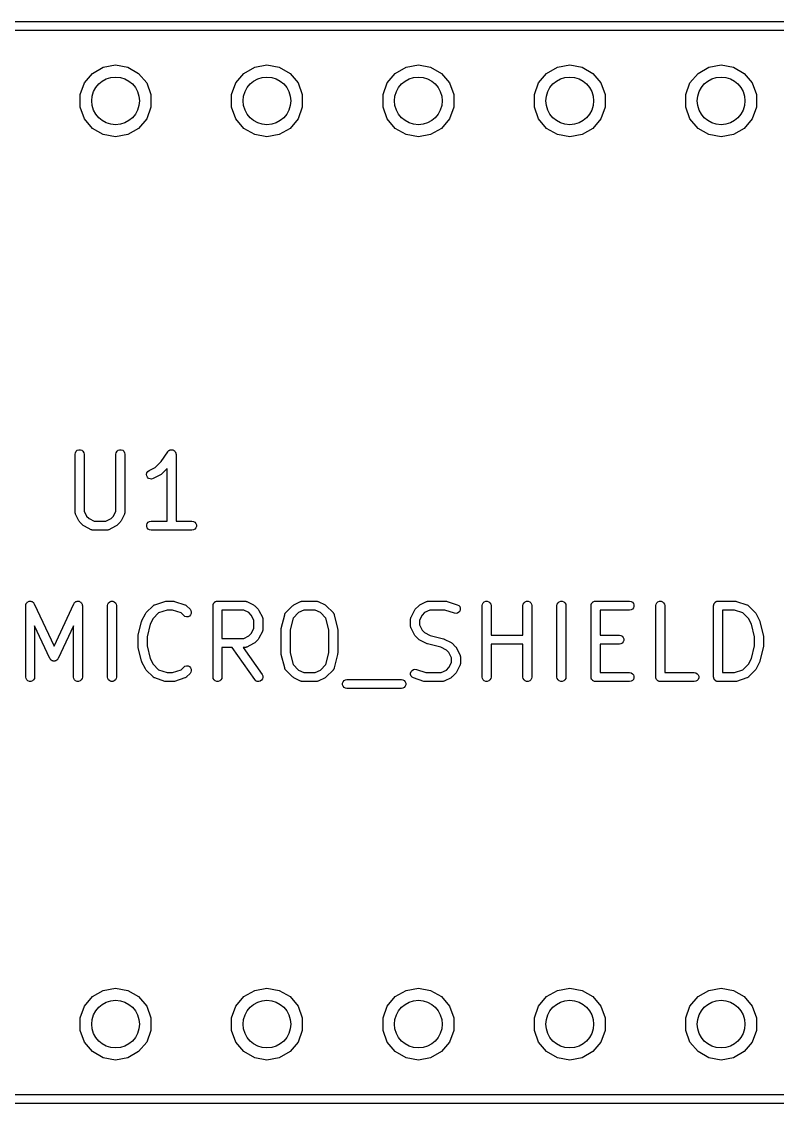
# Model space of a CAD drawing. Extents: x 37 to 203, y -145 to -25.
# Drawn here: x 179.28 to 191.96, y -47.08 to -28.93 of the extents above; entities that cross this region are included whole.
import ezdxf

# ---------------------------------------------------------------- set-up
doc = ezdxf.new("R2010")
doc.units = 0
doc.header["$MEASUREMENT"] = 0
doc.layers.add('BLACK', color=7, linetype='CONTINUOUS')

msp = doc.modelspace()

# ---------------------------------------------------------------- linework, layer by layer
at = {"layer": 'Black'}
for p, q in [((154.5, -28.925), (202.5, -28.925)), ((202.425, -29.075), (154.575, -29.075)), ((180.473, -29.7926), (180.654, -29.688)), ((180.654, -29.688), (180.86, -29.6517)), ((180.86, -29.6517), (181.066, -29.688)), ((181.066, -29.688), (181.247, -29.7926)), ((183.013, -29.7926), (183.194, -29.688)), ((183.194, -29.688), (183.4, -29.6517)), ((183.4, -29.6517), (183.606, -29.688)), ((183.606, -29.688), (183.787, -29.7926)), ((185.553, -29.7926), (185.734, -29.688)), ((185.734, -29.688), (185.94, -29.6517)), ((185.94, -29.6517), (186.146, -29.688)), ((186.146, -29.688), (186.327, -29.7926)), ((188.093, -29.7926), (188.274, -29.688)), ((188.274, -29.688), (188.48, -29.6517)), ((188.48, -29.6517), (188.686, -29.688)), ((188.686, -29.688), (188.867, -29.7926)), ((190.633, -29.7926), (190.814, -29.688)), ((190.814, -29.688), (191.02, -29.6517)), ((191.02, -29.6517), (191.226, -29.688)), ((191.226, -29.688), (191.407, -29.7926)), ((180.338, -29.9529), (180.473, -29.7926)), ((181.247, -29.7926), (181.382, -29.9529)), ((182.878, -29.9529), (183.013, -29.7926)), ((183.787, -29.7926), (183.922, -29.9529)), ((185.418, -29.9529), (185.553, -29.7926)), ((186.327, -29.7926), (186.462, -29.9529)), ((187.958, -29.9529), (188.093, -29.7926)), ((188.867, -29.7926), (189.002, -29.9529)), ((190.498, -29.9529), (190.633, -29.7926)), ((191.407, -29.7926), (191.542, -29.9529)), ((180.267, -30.1494), (180.338, -29.9529)), ((181.382, -29.9529), (181.453, -30.1494)), ((182.807, -30.1494), (182.878, -29.9529)), ((183.922, -29.9529), (183.993, -30.1494)), ((185.347, -30.1494), (185.418, -29.9529)), ((186.462, -29.9529), (186.533, -30.1494)), ((187.887, -30.1494), (187.958, -29.9529)), ((189.002, -29.9529), (189.073, -30.1494)), ((190.427, -30.1494), (190.498, -29.9529)), ((191.542, -29.9529), (191.613, -30.1494)), ((180.267, -30.3586), (180.267, -30.1494)), ((181.453, -30.1494), (181.453, -30.3586)), ((182.807, -30.3586), (182.807, -30.1494)), ((183.993, -30.1494), (183.993, -30.3586)), ((185.347, -30.3586), (185.347, -30.1494)), ((186.533, -30.1494), (186.533, -30.3586)), ((187.887, -30.3586), (187.887, -30.1494)), ((189.073, -30.1494), (189.073, -30.3586)), ((190.427, -30.3586), (190.427, -30.1494)), ((191.613, -30.1494), (191.613, -30.3586)), ((180.338, -30.5551), (180.267, -30.3586)), ((181.453, -30.3586), (181.382, -30.5551)), ((182.878, -30.5551), (182.807, -30.3586)), ((183.993, -30.3586), (183.922, -30.5551)), ((185.418, -30.5551), (185.347, -30.3586)), ((186.533, -30.3586), (186.462, -30.5551)), ((187.958, -30.5551), (187.887, -30.3586)), ((189.073, -30.3586), (189.002, -30.5551)), ((190.498, -30.5551), (190.427, -30.3586)), ((191.613, -30.3586), (191.542, -30.5551)), ((180.473, -30.7154), (180.338, -30.5551)), ((181.382, -30.5551), (181.247, -30.7154)), ((183.013, -30.7154), (182.878, -30.5551)), ((183.922, -30.5551), (183.787, -30.7154)), ((185.553, -30.7154), (185.418, -30.5551)), ((186.462, -30.5551), (186.327, -30.7154)), ((188.093, -30.7154), (187.958, -30.5551)), ((189.002, -30.5551), (188.867, -30.7154)), ((190.633, -30.7154), (190.498, -30.5551)), ((191.542, -30.5551), (191.407, -30.7154)), ((180.654, -30.82), (180.473, -30.7154)), ((180.86, -30.8563), (180.654, -30.82)), ((181.066, -30.82), (180.86, -30.8563)), ((181.247, -30.7154), (181.066, -30.82)), ((183.194, -30.82), (183.013, -30.7154)), ((183.4, -30.8563), (183.194, -30.82)), ((183.606, -30.82), (183.4, -30.8563)), ((183.787, -30.7154), (183.606, -30.82)), ((185.734, -30.82), (185.553, -30.7154)), ((185.94, -30.8563), (185.734, -30.82)), ((186.146, -30.82), (185.94, -30.8563)), ((186.327, -30.7154), (186.146, -30.82)), ((188.274, -30.82), (188.093, -30.7154)), ((188.48, -30.8563), (188.274, -30.82)), ((188.686, -30.82), (188.48, -30.8563)), ((188.867, -30.7154), (188.686, -30.82)), ((190.814, -30.82), (190.633, -30.7154)), ((191.02, -30.8563), (190.814, -30.82)), ((191.226, -30.82), (191.02, -30.8563)), ((191.407, -30.7154), (191.226, -30.82)), ((180.198, -36.1346), (180.218, -36.1179)), ((180.218, -36.1179), (180.243, -36.109)), ((180.243, -36.109), (180.269, -36.109)), ((180.269, -36.109), (180.293, -36.1179)), ((180.293, -36.1179), (180.313, -36.1346)), ((180.884, -36.1346), (180.904, -36.1179)), ((180.904, -36.1179), (180.928, -36.109)), ((180.928, -36.109), (180.954, -36.109)), ((180.954, -36.109), (180.979, -36.1179)), ((180.979, -36.1179), (180.999, -36.1346)), ((181.758, -36.1206), (181.761, -36.1179)), ((181.761, -36.1179), (181.769, -36.1148)), ((181.769, -36.1148), (181.778, -36.1109)), ((181.778, -36.1109), (181.782, -36.1104)), ((181.782, -36.1104), (181.786, -36.109)), ((181.786, -36.109), (181.795, -36.109)), ((181.795, -36.109), (181.803, -36.108)), ((181.803, -36.108), (181.807, -36.109)), ((181.807, -36.109), (181.812, -36.109)), ((181.812, -36.109), (181.82, -36.1121)), ((181.82, -36.1121), (181.829, -36.1142)), ((181.829, -36.1142), (181.832, -36.1165)), ((181.832, -36.1165), (181.836, -36.1179)), ((181.836, -36.1179), (181.843, -36.1237)), ((180.181, -36.1829), (180.185, -36.1572)), ((180.181, -37.1543), (180.181, -36.1829)), ((180.185, -36.1572), (180.198, -36.1346)), ((180.313, -36.1346), (180.326, -36.1572)), ((180.326, -36.1572), (180.331, -36.1829)), ((180.331, -36.1829), (180.331, -37.1366)), ((180.866, -36.1829), (180.871, -36.1572)), ((180.866, -37.1366), (180.866, -36.1829)), ((180.871, -36.1572), (180.884, -36.1346)), ((180.999, -36.1346), (181.012, -36.1572)), ((181.012, -36.1572), (181.016, -36.1829)), ((181.016, -36.1829), (181.016, -37.1543)), ((181.626, -36.3065), (181.736, -36.1413)), ((181.736, -36.1413), (181.739, -36.1382)), ((181.739, -36.1382), (181.741, -36.1346)), ((181.741, -36.1346), (181.748, -36.1289)), ((181.748, -36.1289), (181.754, -36.1224)), ((181.754, -36.1224), (181.758, -36.1206)), ((181.843, -36.1237), (181.85, -36.1286)), ((181.85, -36.1286), (181.853, -36.132)), ((181.853, -36.132), (181.856, -36.1346)), ((181.856, -36.1346), (181.861, -36.1424)), ((181.861, -36.1424), (181.866, -36.1496)), ((181.866, -36.1496), (181.867, -36.1536)), ((181.867, -36.1536), (181.869, -36.1572)), ((181.869, -36.1572), (181.871, -36.166)), ((181.871, -36.166), (181.873, -36.1746)), ((181.873, -36.1746), (181.873, -36.1788)), ((181.873, -36.1788), (181.874, -36.1829)), ((181.874, -36.1829), (181.874, -37.3079)), ((181.387, -36.4959), (181.401, -36.4741)), ((181.401, -36.4741), (181.422, -36.4586)), ((181.422, -36.4586), (181.526, -36.4069)), ((181.526, -36.4069), (181.626, -36.3065)), ((181.724, -36.4211), (181.623, -36.5216)), ((181.724, -37.3079), (181.724, -36.4211)), ((181.381, -36.5212), (181.387, -36.4959)), ((181.384, -36.5471), (181.381, -36.5212)), ((181.395, -36.5704), (181.384, -36.5471)), ((181.414, -36.5883), (181.395, -36.5704)), ((181.438, -36.5987), (181.414, -36.5883)), ((181.464, -36.6002), (181.438, -36.5987)), ((181.489, -36.5928), (181.464, -36.6002)), ((181.604, -36.5357), (181.489, -36.5928)), ((181.613, -36.5285), (181.604, -36.5357)), ((181.623, -36.5216), (181.613, -36.5285)), ((180.181, -37.1585), (180.181, -37.1543)), ((180.181, -37.1629), (180.181, -37.1585)), ((180.184, -37.1713), (180.181, -37.1629)), ((180.185, -37.1799), (180.184, -37.1713)), ((180.187, -37.1837), (180.185, -37.1799)), ((180.189, -37.1878), (180.187, -37.1837)), ((180.246, -37.3021), (180.189, -37.1878)), ((180.331, -37.1366), (180.374, -37.2241)), ((180.823, -37.2241), (180.866, -37.1366)), ((181.009, -37.1878), (180.951, -37.3021)), ((181.01, -37.1837), (181.009, -37.1878)), ((181.012, -37.1799), (181.01, -37.1837)), ((181.013, -37.1713), (181.012, -37.1799)), ((181.016, -37.1629), (181.013, -37.1713)), ((181.016, -37.1543), (181.016, -37.1585)), ((181.016, -37.1585), (181.016, -37.1629)), ((180.253, -37.3118), (180.246, -37.3021)), ((180.26, -37.3216), (180.253, -37.3118)), ((180.317, -37.3787), (180.26, -37.3216)), ((180.327, -37.3856), (180.317, -37.3787)), ((180.336, -37.3928), (180.327, -37.3856)), ((180.374, -37.2241), (180.414, -37.2641)), ((180.414, -37.2641), (180.502, -37.3079)), ((180.502, -37.3079), (180.695, -37.3079)), ((180.695, -37.3079), (180.783, -37.2641)), ((180.783, -37.2641), (180.823, -37.2241)), ((180.87, -37.3856), (180.861, -37.3928)), ((180.88, -37.3787), (180.87, -37.3856)), ((180.937, -37.3216), (180.88, -37.3787)), ((180.944, -37.3118), (180.937, -37.3216)), ((180.951, -37.3021), (180.944, -37.3118)), ((181.382, -37.3698), (181.391, -37.3454)), ((181.382, -37.3959), (181.382, -37.3698)), ((181.391, -37.3454), (181.408, -37.3254)), ((181.408, -37.3254), (181.43, -37.3124)), ((181.43, -37.3124), (181.456, -37.3079)), ((181.456, -37.3079), (181.724, -37.3079)), ((181.874, -37.3079), (182.141, -37.3079)), ((182.141, -37.3079), (182.167, -37.3124)), ((182.167, -37.3124), (182.19, -37.3254)), ((182.19, -37.3254), (182.206, -37.3454)), ((182.206, -37.3454), (182.215, -37.3698)), ((182.215, -37.3698), (182.215, -37.3959)), ((180.451, -37.4499), (180.336, -37.3928)), ((180.455, -37.4512), (180.451, -37.4499)), ((180.459, -37.4533), (180.455, -37.4512)), ((180.467, -37.4549), (180.459, -37.4533)), ((180.476, -37.4574), (180.467, -37.4549)), ((180.48, -37.4571), (180.476, -37.4574)), ((180.484, -37.4579), (180.48, -37.4571)), ((180.713, -37.4579), (180.484, -37.4579)), ((180.717, -37.4571), (180.713, -37.4579)), ((180.721, -37.4574), (180.717, -37.4571)), ((180.73, -37.4549), (180.721, -37.4574)), ((180.739, -37.4533), (180.73, -37.4549)), ((180.742, -37.4512), (180.739, -37.4533)), ((180.746, -37.4499), (180.742, -37.4512)), ((180.861, -37.3928), (180.746, -37.4499)), ((181.391, -37.4204), (181.382, -37.3959)), ((181.408, -37.4403), (181.391, -37.4204)), ((181.43, -37.4533), (181.408, -37.4403)), ((181.456, -37.4579), (181.43, -37.4533)), ((182.141, -37.4579), (181.456, -37.4579)), ((182.167, -37.4533), (182.141, -37.4579)), ((182.19, -37.4403), (182.167, -37.4533)), ((182.206, -37.4204), (182.19, -37.4403)), ((182.215, -37.3959), (182.206, -37.4204)), ((179.387, -38.66), (179.39, -38.6579)), ((179.39, -38.6579), (179.399, -38.6546)), ((179.399, -38.6546), (179.408, -38.6504)), ((179.408, -38.6504), (179.411, -38.6501)), ((179.411, -38.6501), (179.414, -38.649)), ((179.414, -38.649), (179.424, -38.649)), ((179.424, -38.649), (179.434, -38.6481)), ((179.434, -38.6481), (179.437, -38.649)), ((179.437, -38.649), (179.44, -38.649)), ((179.44, -38.649), (179.449, -38.6523)), ((179.449, -38.6523), (179.459, -38.6549)), ((179.459, -38.6549), (179.462, -38.6568)), ((179.462, -38.6568), (179.465, -38.6579)), ((179.465, -38.6579), (179.472, -38.6642)), ((180.182, -38.6642), (180.19, -38.6579)), ((180.19, -38.6579), (180.193, -38.6568)), ((180.193, -38.6568), (180.195, -38.6549)), ((180.195, -38.6549), (180.205, -38.6523)), ((180.205, -38.6523), (180.214, -38.649)), ((180.214, -38.649), (180.217, -38.649)), ((180.217, -38.649), (180.221, -38.6481)), ((180.221, -38.6481), (180.23, -38.649)), ((180.23, -38.649), (180.24, -38.649)), ((180.24, -38.649), (180.243, -38.6501)), ((180.243, -38.6501), (180.247, -38.6504)), ((180.247, -38.6504), (180.255, -38.6546)), ((180.255, -38.6546), (180.265, -38.6579)), ((180.265, -38.6579), (180.267, -38.66)), ((180.741, -38.6746), (180.761, -38.6579)), ((180.761, -38.6579), (180.786, -38.649)), ((180.786, -38.649), (180.812, -38.649)), ((180.812, -38.649), (180.836, -38.6579)), ((180.836, -38.6579), (180.856, -38.6746)), ((181.518, -38.7088), (181.689, -38.6517)), ((181.689, -38.6517), (181.701, -38.6499)), ((181.701, -38.6499), (181.713, -38.6479)), ((181.713, -38.6479), (181.827, -38.6479)), ((181.827, -38.6479), (181.839, -38.6499)), ((181.839, -38.6499), (181.851, -38.6517)), ((181.851, -38.6517), (182.022, -38.7088)), ((182.527, -38.6621), (182.532, -38.6579)), ((182.532, -38.6579), (182.539, -38.6557)), ((182.539, -38.6557), (182.544, -38.6524)), ((182.544, -38.6524), (182.551, -38.6512)), ((182.551, -38.6512), (182.557, -38.649)), ((182.557, -38.649), (182.564, -38.649)), ((182.564, -38.649), (182.57, -38.6479)), ((182.57, -38.6479), (183.027, -38.6479)), ((183.027, -38.6479), (183.031, -38.6486)), ((183.031, -38.6486), (183.036, -38.6483)), ((183.036, -38.6483), (183.044, -38.6509)), ((183.044, -38.6509), (183.053, -38.6524)), ((183.053, -38.6524), (183.057, -38.6545)), ((183.057, -38.6545), (183.061, -38.6558)), ((183.061, -38.6558), (183.175, -38.7129)), ((183.851, -38.7129), (183.965, -38.6558)), ((183.965, -38.6558), (183.969, -38.6545)), ((183.969, -38.6545), (183.973, -38.6524)), ((183.973, -38.6524), (183.982, -38.6509)), ((183.982, -38.6509), (183.99, -38.6483)), ((183.99, -38.6483), (183.994, -38.6486)), ((183.994, -38.6486), (183.999, -38.6479)), ((183.999, -38.6479), (184.227, -38.6479)), ((184.227, -38.6479), (184.231, -38.6486)), ((184.231, -38.6486), (184.236, -38.6483)), ((184.236, -38.6483), (184.244, -38.6509)), ((184.244, -38.6509), (184.253, -38.6524)), ((184.253, -38.6524), (184.257, -38.6545)), ((184.257, -38.6545), (184.261, -38.6558)), ((184.261, -38.6558), (184.375, -38.7129)), ((185.965, -38.7129), (186.079, -38.6558)), ((186.079, -38.6558), (186.083, -38.6545)), ((186.083, -38.6545), (186.087, -38.6524)), ((186.087, -38.6524), (186.096, -38.6509)), ((186.096, -38.6509), (186.104, -38.6483)), ((186.104, -38.6483), (186.109, -38.6486)), ((186.109, -38.6486), (186.113, -38.6479)), ((186.113, -38.6479), (186.399, -38.6479)), ((186.399, -38.6479), (186.41, -38.6499)), ((186.41, -38.6499), (186.422, -38.6517)), ((186.422, -38.6517), (186.594, -38.7088)), ((187.027, -38.6746), (187.047, -38.6579)), ((187.047, -38.6579), (187.071, -38.649)), ((187.071, -38.649), (187.097, -38.649)), ((187.097, -38.649), (187.122, -38.6579)), ((187.122, -38.6579), (187.142, -38.6746)), ((187.713, -38.6746), (187.733, -38.6579)), ((187.733, -38.6579), (187.757, -38.649)), ((187.757, -38.649), (187.783, -38.649)), ((187.783, -38.649), (187.808, -38.6579)), ((187.808, -38.6579), (187.827, -38.6746)), ((188.284, -38.6746), (188.304, -38.6579)), ((188.304, -38.6579), (188.328, -38.649)), ((188.328, -38.649), (188.354, -38.649)), ((188.354, -38.649), (188.379, -38.6579)), ((188.379, -38.6579), (188.399, -38.6746)), ((188.87, -38.6621), (188.875, -38.6579)), ((188.875, -38.6579), (188.882, -38.6557)), ((188.882, -38.6557), (188.887, -38.6524)), ((188.887, -38.6524), (188.894, -38.6512)), ((188.894, -38.6512), (188.9, -38.649)), ((188.9, -38.649), (188.906, -38.649)), ((188.906, -38.649), (188.913, -38.6479)), ((188.913, -38.6479), (189.484, -38.6479)), ((189.484, -38.6479), (189.51, -38.6524)), ((189.51, -38.6524), (189.532, -38.6654)), ((189.941, -38.6746), (189.961, -38.6579)), ((189.961, -38.6579), (189.986, -38.649)), ((189.986, -38.649), (190.012, -38.649)), ((190.012, -38.649), (190.036, -38.6579)), ((190.036, -38.6579), (190.056, -38.6746)), ((190.927, -38.6621), (190.933, -38.6579)), ((190.933, -38.6579), (190.939, -38.6557)), ((190.939, -38.6557), (190.944, -38.6524)), ((190.944, -38.6524), (190.951, -38.6512)), ((190.951, -38.6512), (190.957, -38.649)), ((190.957, -38.649), (190.964, -38.649)), ((190.964, -38.649), (190.97, -38.6479)), ((190.97, -38.6479), (191.256, -38.6479)), ((191.256, -38.6479), (191.268, -38.6499)), ((191.268, -38.6499), (191.279, -38.6517)), ((191.279, -38.6517), (191.451, -38.7088)), ((179.352, -38.7229), (179.354, -38.7132)), ((179.352, -39.9229), (179.352, -38.7229)), ((179.354, -38.7132), (179.355, -38.7035)), ((179.355, -38.7035), (179.356, -38.7005)), ((179.356, -38.7005), (179.357, -38.6972)), ((179.357, -38.6972), (179.362, -38.6887)), ((179.362, -38.6887), (179.366, -38.6799)), ((179.366, -38.6799), (179.368, -38.6775)), ((179.368, -38.6775), (179.37, -38.6746)), ((179.37, -38.6746), (179.377, -38.6684)), ((179.377, -38.6684), (179.384, -38.6614)), ((179.384, -38.6614), (179.387, -38.66)), ((179.472, -38.6642), (179.48, -38.6698)), ((179.48, -38.6698), (179.482, -38.6725)), ((179.482, -38.6725), (179.485, -38.6746)), ((179.485, -38.6746), (179.489, -38.6831)), ((179.489, -38.6831), (179.495, -38.6911)), ((179.495, -38.6911), (179.827, -39.4026)), ((179.827, -39.4026), (180.159, -38.6911)), ((180.159, -38.6911), (180.165, -38.6831)), ((180.165, -38.6831), (180.17, -38.6746)), ((180.17, -38.6746), (180.172, -38.6725)), ((180.172, -38.6725), (180.174, -38.6698)), ((180.174, -38.6698), (180.182, -38.6642)), ((180.267, -38.66), (180.27, -38.6614)), ((180.27, -38.6614), (180.277, -38.6684)), ((180.277, -38.6684), (180.285, -38.6746)), ((180.285, -38.6746), (180.286, -38.6775)), ((180.286, -38.6775), (180.289, -38.6799)), ((180.289, -38.6799), (180.293, -38.6887)), ((180.293, -38.6887), (180.298, -38.6972)), ((180.298, -38.6972), (180.298, -38.7005)), ((180.298, -38.7005), (180.3, -38.7035)), ((180.3, -38.7035), (180.3, -38.7132)), ((180.3, -38.7132), (180.302, -38.7229)), ((180.302, -38.7229), (180.302, -39.9229)), ((180.724, -38.7229), (180.728, -38.6972)), ((180.724, -39.9229), (180.724, -38.7229)), ((180.728, -38.6972), (180.741, -38.6746)), ((180.856, -38.6746), (180.869, -38.6972)), ((180.869, -38.6972), (180.874, -38.7229)), ((180.874, -38.7229), (180.874, -39.9229)), ((181.374, -38.8413), (181.488, -38.727)), ((181.488, -38.727), (181.492, -38.7245)), ((181.492, -38.7245), (181.495, -38.7213)), ((181.495, -38.7213), (181.503, -38.7171)), ((181.503, -38.7171), (181.51, -38.712)), ((181.51, -38.712), (181.514, -38.7109)), ((181.514, -38.7109), (181.518, -38.7088)), ((181.725, -38.7979), (181.582, -38.8456)), ((181.815, -38.7979), (181.725, -38.7979)), ((181.958, -38.8456), (181.815, -38.7979)), ((182.022, -38.7088), (182.026, -38.7109)), ((182.026, -38.7109), (182.03, -38.712)), ((182.03, -38.712), (182.037, -38.7171)), ((182.037, -38.7171), (182.045, -38.7213)), ((182.045, -38.7213), (182.048, -38.7245)), ((182.048, -38.7245), (182.052, -38.727)), ((182.052, -38.727), (182.109, -38.7841)), ((182.109, -38.7841), (182.124, -38.8054)), ((182.124, -38.8054), (182.13, -38.8306)), ((182.13, -38.8306), (182.128, -38.8566)), ((182.495, -38.7229), (182.496, -38.7164)), ((182.495, -39.9229), (182.495, -38.7229)), ((182.496, -38.7098), (182.498, -38.7037)), ((182.496, -38.7164), (182.496, -38.7098)), ((182.498, -38.7037), (182.5, -38.6972)), ((182.5, -38.6972), (182.503, -38.6915)), ((182.503, -38.6915), (182.505, -38.6854)), ((182.505, -38.6854), (182.509, -38.6803)), ((182.509, -38.6803), (182.513, -38.6746)), ((182.513, -38.6746), (182.518, -38.6704)), ((182.518, -38.6704), (182.522, -38.6654)), ((182.522, -38.6654), (182.527, -38.6621)), ((182.645, -38.7979), (182.645, -39.2764)), ((183.009, -38.7979), (182.645, -38.7979)), ((183.097, -38.8416), (183.009, -38.7979)), ((183.175, -38.7129), (183.185, -38.7201)), ((183.185, -38.7201), (183.194, -38.727)), ((183.194, -38.727), (183.252, -38.7841)), ((183.252, -38.7841), (183.258, -38.7939)), ((183.258, -38.7939), (183.266, -38.8036)), ((183.266, -38.8036), (183.323, -38.9179)), ((183.717, -38.8413), (183.831, -38.727)), ((183.831, -38.727), (183.841, -38.7201)), ((183.841, -38.7201), (183.851, -38.7129)), ((184.016, -38.7979), (183.929, -38.8416)), ((184.209, -38.7979), (184.016, -38.7979)), ((184.297, -38.8416), (184.209, -38.7979)), ((184.375, -38.7129), (184.385, -38.7201)), ((184.385, -38.7201), (184.394, -38.727)), ((184.394, -38.727), (184.509, -38.8413)), ((185.817, -38.9179), (185.874, -38.8036)), ((185.874, -38.8036), (185.882, -38.794)), ((185.882, -38.794), (185.888, -38.7841)), ((185.888, -38.7841), (185.946, -38.727)), ((185.946, -38.727), (185.955, -38.7201)), ((185.955, -38.7201), (185.965, -38.7129)), ((186.131, -38.7979), (186.043, -38.8416)), ((186.386, -38.7979), (186.131, -38.7979)), ((186.546, -38.8512), (186.386, -38.7979)), ((186.594, -38.7088), (186.617, -38.7213)), ((186.62, -38.8361), (186.598, -38.8498)), ((186.617, -38.7213), (186.634, -38.7407)), ((186.636, -38.8157), (186.62, -38.8361)), ((186.634, -38.7407), (186.643, -38.765)), ((186.644, -38.791), (186.636, -38.8157)), ((186.643, -38.765), (186.644, -38.791)), ((187.009, -38.7229), (187.014, -38.6972)), ((187.009, -39.9229), (187.009, -38.7229)), ((187.014, -38.6972), (187.027, -38.6746)), ((187.142, -38.6746), (187.155, -38.6972)), ((187.155, -38.6972), (187.159, -38.7229)), ((187.159, -38.7229), (187.159, -39.2193)), ((187.695, -38.7229), (187.7, -38.6972)), ((187.695, -39.2193), (187.695, -38.7229)), ((187.7, -38.6972), (187.713, -38.6746)), ((187.827, -38.6746), (187.84, -38.6972)), ((187.84, -38.6972), (187.845, -38.7229)), ((187.845, -38.7229), (187.845, -39.9229)), ((188.266, -38.7229), (188.271, -38.6972)), ((188.266, -39.9229), (188.266, -38.7229)), ((188.271, -38.6972), (188.284, -38.6746)), ((188.399, -38.6746), (188.412, -38.6972)), ((188.412, -38.6972), (188.416, -38.7229)), ((188.416, -38.7229), (188.416, -39.9229)), ((188.838, -38.7229), (188.839, -38.7164)), ((188.838, -39.9229), (188.838, -38.7229)), ((188.839, -38.7098), (188.841, -38.7037)), ((188.839, -38.7164), (188.839, -38.7098)), ((188.841, -38.7037), (188.842, -38.6972)), ((188.842, -38.6972), (188.846, -38.6915)), ((188.846, -38.6915), (188.848, -38.6854)), ((188.848, -38.6854), (188.852, -38.6803)), ((188.852, -38.6803), (188.855, -38.6746)), ((188.855, -38.6746), (188.86, -38.6704)), ((188.86, -38.6704), (188.865, -38.6654)), ((188.865, -38.6654), (188.87, -38.6621)), ((189.484, -38.7979), (188.988, -38.7979)), ((188.988, -38.7979), (188.988, -39.2193)), ((189.51, -38.7933), (189.484, -38.7979)), ((189.532, -38.7803), (189.51, -38.7933)), ((189.532, -38.6654), (189.549, -38.6854)), ((189.549, -38.7604), (189.532, -38.7803)), ((189.549, -38.6854), (189.558, -38.7098)), ((189.558, -38.7359), (189.549, -38.7604)), ((189.558, -38.7098), (189.558, -38.7359)), ((189.924, -38.7229), (189.928, -38.6972)), ((189.924, -39.9229), (189.924, -38.7229)), ((189.928, -38.6972), (189.941, -38.6746)), ((190.056, -38.6746), (190.069, -38.6972)), ((190.069, -38.6972), (190.074, -38.7229)), ((190.074, -38.7229), (190.074, -39.8479)), ((190.895, -38.7229), (190.896, -38.7164)), ((190.895, -39.9229), (190.895, -38.7229)), ((190.896, -38.7098), (190.898, -38.7037)), ((190.896, -38.7164), (190.896, -38.7098)), ((190.898, -38.7037), (190.9, -38.6972)), ((190.9, -38.6972), (190.903, -38.6915)), ((190.903, -38.6915), (190.905, -38.6854)), ((190.905, -38.6854), (190.909, -38.6803)), ((190.909, -38.6803), (190.913, -38.6746)), ((190.913, -38.6746), (190.918, -38.6704)), ((190.918, -38.6704), (190.922, -38.6654)), ((190.922, -38.6654), (190.927, -38.6621)), ((191.045, -38.7979), (191.045, -39.8479)), ((191.244, -38.7979), (191.045, -38.7979)), ((191.387, -38.8456), (191.244, -38.7979)), ((191.451, -38.7088), (191.455, -38.7109)), ((191.455, -38.7109), (191.459, -38.712)), ((191.459, -38.712), (191.466, -38.7171)), ((191.466, -38.7171), (191.474, -38.7213)), ((191.474, -38.7213), (191.477, -38.7245)), ((191.477, -38.7245), (191.48, -38.727)), ((191.48, -38.727), (191.594, -38.8413)), ((181.24, -39.219), (181.297, -38.9904)), ((181.297, -38.9904), (181.301, -38.9829)), ((181.301, -38.9829), (181.303, -38.975)), ((181.303, -38.975), (181.36, -38.8607)), ((181.36, -38.8607), (181.367, -38.8511)), ((181.367, -38.8511), (181.374, -38.8413)), ((181.489, -38.9387), (181.441, -39.0347)), ((181.582, -38.8456), (181.489, -38.9387)), ((182.003, -38.8902), (181.958, -38.8456)), ((182.024, -38.9051), (182.003, -38.8902)), ((182.049, -38.9119), (182.024, -38.9051)), ((182.075, -38.9096), (182.049, -38.9119)), ((182.099, -38.8986), (182.075, -38.9096)), ((182.117, -38.8802), (182.099, -38.8986)), ((182.128, -38.8566), (182.117, -38.8802)), ((183.137, -38.8816), (183.097, -38.8416)), ((183.181, -38.9691), (183.137, -38.8816)), ((183.181, -39.1052), (183.181, -38.9691)), ((183.323, -38.9179), (183.324, -38.922)), ((183.324, -38.922), (183.326, -38.9258)), ((183.326, -38.9258), (183.328, -38.9344)), ((183.328, -38.9344), (183.33, -38.9429)), ((183.33, -38.9429), (183.33, -38.9472)), ((183.33, -38.9472), (183.331, -38.9514)), ((183.331, -38.9514), (183.331, -39.1229)), ((183.64, -39.1047), (183.697, -38.8761)), ((183.697, -38.8761), (183.7, -38.8695)), ((183.7, -38.8695), (183.702, -38.8626)), ((183.702, -38.8626), (183.705, -38.8577)), ((183.705, -38.8577), (183.708, -38.8523)), ((183.708, -38.8523), (183.713, -38.8471)), ((183.713, -38.8471), (183.717, -38.8413)), ((183.838, -38.9326), (183.788, -39.1321)), ((183.929, -38.8416), (183.838, -38.9326)), ((184.388, -38.9326), (184.297, -38.8416)), ((184.438, -39.1321), (184.388, -38.9326)), ((184.509, -38.8413), (184.513, -38.8471)), ((184.513, -38.8471), (184.518, -38.8523)), ((184.518, -38.8523), (184.52, -38.8577)), ((184.52, -38.8577), (184.524, -38.8626)), ((184.524, -38.8626), (184.526, -38.8695)), ((184.526, -38.8695), (184.528, -38.8761)), ((184.528, -38.8761), (184.586, -39.1047)), ((185.809, -38.9514), (185.81, -38.9472)), ((185.809, -39.0657), (185.809, -38.9514)), ((185.81, -38.9429), (185.812, -38.9344)), ((185.81, -38.9472), (185.81, -38.9429)), ((185.812, -38.9344), (185.814, -38.9258)), ((185.814, -38.9258), (185.816, -38.922)), ((185.816, -38.922), (185.817, -38.9179)), ((186.003, -38.8816), (185.959, -38.9691)), ((185.959, -38.9691), (185.959, -39.048)), ((186.043, -38.8416), (186.003, -38.8816)), ((186.572, -38.855), (186.546, -38.8512)), ((186.598, -38.8498), (186.572, -38.855)), ((191.48, -38.9387), (191.387, -38.8456)), ((191.528, -39.0347), (191.48, -38.9387)), ((191.594, -38.8413), (191.601, -38.8511)), ((191.601, -38.8511), (191.609, -38.8607)), ((191.609, -38.8607), (191.666, -38.975)), ((191.666, -38.975), (191.668, -38.9829)), ((191.668, -38.9829), (191.671, -38.9904)), ((191.671, -38.9904), (191.728, -39.219)), ((179.759, -39.6117), (179.502, -39.0609)), ((179.502, -39.0609), (179.502, -39.9229)), ((180.152, -39.0609), (179.895, -39.6117)), ((180.152, -39.9229), (180.152, -39.0609)), ((181.441, -39.0347), (181.388, -39.2464)), ((183.097, -39.2326), (183.137, -39.1927)), ((183.137, -39.1927), (183.181, -39.1052)), ((183.323, -39.1564), (183.266, -39.2707)), ((183.324, -39.1523), (183.323, -39.1564)), ((183.326, -39.1485), (183.324, -39.1523)), ((183.328, -39.1399), (183.326, -39.1485)), ((183.33, -39.1314), (183.328, -39.1399)), ((183.331, -39.1229), (183.33, -39.1271)), ((183.33, -39.1271), (183.33, -39.1314)), ((183.638, -39.1229), (183.639, -39.1138)), ((183.638, -39.5229), (183.638, -39.1229)), ((183.639, -39.1138), (183.64, -39.1047)), ((183.788, -39.1321), (183.788, -39.5136)), ((184.438, -39.5136), (184.438, -39.1321)), ((184.586, -39.1047), (184.586, -39.1138)), ((184.586, -39.1138), (184.588, -39.1229)), ((184.588, -39.1229), (184.588, -39.5229)), ((185.81, -39.07), (185.809, -39.0657)), ((185.81, -39.0743), (185.81, -39.07)), ((185.812, -39.0827), (185.81, -39.0743)), ((185.814, -39.0914), (185.812, -39.0827)), ((185.816, -39.0951), (185.814, -39.0914)), ((185.817, -39.0993), (185.816, -39.0951)), ((185.874, -39.2135), (185.817, -39.0993)), ((185.959, -39.048), (186.003, -39.1356)), ((186.003, -39.1356), (186.043, -39.1755)), ((186.043, -39.1755), (186.139, -39.2235)), ((191.581, -39.2464), (191.528, -39.0347)), ((181.238, -39.2371), (181.239, -39.2281)), ((181.238, -39.4086), (181.238, -39.2371)), ((181.239, -39.2281), (181.24, -39.219)), ((181.388, -39.2464), (181.388, -39.3993)), ((182.645, -39.2764), (183.009, -39.2764)), ((183.009, -39.2764), (183.097, -39.2326)), ((183.175, -39.3614), (183.061, -39.4185)), ((183.185, -39.3542), (183.175, -39.3614)), ((183.194, -39.3473), (183.185, -39.3542)), ((183.252, -39.2902), (183.194, -39.3473)), ((183.258, -39.2803), (183.252, -39.2902)), ((183.266, -39.2707), (183.258, -39.2803)), ((185.882, -39.2232), (185.874, -39.2135)), ((185.888, -39.233), (185.882, -39.2232)), ((185.946, -39.2902), (185.888, -39.233)), ((185.955, -39.2971), (185.946, -39.2902)), ((185.965, -39.3042), (185.955, -39.2971)), ((186.079, -39.3614), (185.965, -39.3042)), ((186.087, -39.3637), (186.079, -39.3614)), ((186.095, -39.367), (186.087, -39.3637)), ((186.315, -39.4222), (186.095, -39.367)), ((186.139, -39.2235), (186.36, -39.2787)), ((186.36, -39.2787), (186.367, -39.282)), ((186.367, -39.282), (186.375, -39.2843)), ((186.375, -39.2843), (186.489, -39.3415)), ((186.489, -39.3415), (186.499, -39.3486)), ((186.499, -39.3486), (186.509, -39.3555)), ((186.509, -39.3555), (186.566, -39.4127)), ((187.159, -39.2193), (187.695, -39.2193)), ((187.695, -39.3693), (187.159, -39.3693)), ((187.159, -39.3693), (187.159, -39.9229)), ((187.695, -39.9229), (187.695, -39.3693)), ((188.988, -39.2193), (189.313, -39.2193)), ((189.313, -39.3693), (188.988, -39.3693)), ((188.988, -39.3693), (188.988, -39.8479)), ((189.313, -39.2193), (189.339, -39.2238)), ((189.339, -39.3648), (189.313, -39.3693)), ((189.339, -39.2238), (189.361, -39.2368)), ((189.361, -39.3517), (189.339, -39.3648)), ((189.361, -39.2368), (189.378, -39.2568)), ((189.378, -39.3318), (189.361, -39.3517)), ((189.378, -39.2568), (189.387, -39.2813)), ((189.387, -39.3073), (189.378, -39.3318)), ((189.387, -39.2813), (189.387, -39.3073)), ((191.581, -39.3993), (191.581, -39.2464)), ((191.728, -39.219), (191.729, -39.2281)), ((191.729, -39.2281), (191.731, -39.2371)), ((191.731, -39.2371), (191.731, -39.4086)), ((181.239, -39.4176), (181.238, -39.4086)), ((181.24, -39.4268), (181.239, -39.4176)), ((181.297, -39.6553), (181.24, -39.4268)), ((181.388, -39.3993), (181.441, -39.611)), ((182.817, -39.4264), (182.645, -39.4264)), ((182.645, -39.4264), (182.645, -39.9229)), ((183.194, -39.9659), (182.817, -39.4264)), ((183.027, -39.4264), (183, -39.4264)), ((183, -39.4264), (183.317, -39.8798)), ((183.031, -39.4257), (183.027, -39.4264)), ((183.036, -39.4259), (183.031, -39.4257)), ((183.044, -39.4234), (183.036, -39.4259)), ((183.053, -39.4219), (183.044, -39.4234)), ((183.057, -39.4197), (183.053, -39.4219)), ((183.061, -39.4185), (183.057, -39.4197)), ((183.639, -39.5319), (183.638, -39.5229)), ((183.64, -39.541), (183.639, -39.5319)), ((183.697, -39.7696), (183.64, -39.541)), ((183.788, -39.5136), (183.838, -39.7131)), ((184.388, -39.7131), (184.438, -39.5136)), ((184.586, -39.541), (184.528, -39.7696)), ((184.588, -39.5229), (184.586, -39.5319)), ((184.586, -39.5319), (184.586, -39.541)), ((186.411, -39.4702), (186.315, -39.4222)), ((186.451, -39.5101), (186.411, -39.4702)), ((186.495, -39.5977), (186.451, -39.5101)), ((186.566, -39.4127), (186.573, -39.4225)), ((186.573, -39.4225), (186.58, -39.4322)), ((186.58, -39.4322), (186.637, -39.5465)), ((186.637, -39.5465), (186.638, -39.5506)), ((186.638, -39.5506), (186.64, -39.5543)), ((186.64, -39.5543), (186.642, -39.563)), ((186.642, -39.563), (186.645, -39.5714)), ((191.528, -39.611), (191.581, -39.3993)), ((191.728, -39.4268), (191.671, -39.6553)), ((191.729, -39.4176), (191.728, -39.4268)), ((191.731, -39.4086), (191.729, -39.4176)), ((179.763, -39.6171), (179.759, -39.6117)), ((179.766, -39.623), (179.763, -39.6171)), ((179.77, -39.6277), (179.766, -39.623)), ((179.774, -39.633), (179.77, -39.6277)), ((179.779, -39.6368), (179.774, -39.633)), ((179.784, -39.6414), (179.779, -39.6368)), ((179.79, -39.6442), (179.784, -39.6414)), ((179.795, -39.648), (179.79, -39.6442)), ((179.802, -39.6497), (179.795, -39.648)), ((179.808, -39.6524), (179.802, -39.6497)), ((179.814, -39.653), (179.808, -39.6524)), ((179.821, -39.6547), (179.814, -39.653)), ((179.827, -39.6541), (179.821, -39.6547)), ((179.834, -39.6547), (179.827, -39.6541)), ((179.84, -39.653), (179.834, -39.6547)), ((179.847, -39.6524), (179.84, -39.653)), ((179.853, -39.6497), (179.847, -39.6524)), ((179.859, -39.648), (179.853, -39.6497)), ((179.864, -39.6442), (179.859, -39.648)), ((179.87, -39.6414), (179.864, -39.6442)), ((179.875, -39.6368), (179.87, -39.6414)), ((179.88, -39.633), (179.875, -39.6368)), ((179.884, -39.6277), (179.88, -39.633)), ((179.889, -39.623), (179.884, -39.6277)), ((179.891, -39.6171), (179.889, -39.623)), ((179.895, -39.6117), (179.891, -39.6171)), ((181.301, -39.6628), (181.297, -39.6553)), ((181.303, -39.6707), (181.301, -39.6628)), ((181.36, -39.785), (181.303, -39.6707)), ((181.441, -39.611), (181.489, -39.707)), ((181.489, -39.707), (181.582, -39.8002)), ((182.003, -39.7555), (182.024, -39.7406)), ((182.024, -39.7406), (182.049, -39.7339)), ((182.049, -39.7339), (182.075, -39.7361)), ((182.075, -39.7361), (182.099, -39.7471)), ((182.099, -39.7471), (182.117, -39.7656)), ((183.838, -39.7131), (183.929, -39.8041)), ((184.297, -39.8041), (184.388, -39.7131)), ((186.451, -39.7641), (186.495, -39.6766)), ((186.495, -39.6766), (186.495, -39.5977)), ((186.637, -39.7278), (186.58, -39.8421)), ((186.638, -39.7237), (186.637, -39.7278)), ((186.64, -39.7199), (186.638, -39.7237)), ((186.642, -39.7113), (186.64, -39.7199)), ((186.645, -39.7029), (186.642, -39.7113)), ((186.645, -39.5714), (186.644, -39.5757)), ((186.644, -39.5757), (186.645, -39.58)), ((186.645, -39.6943), (186.644, -39.6985)), ((186.644, -39.6985), (186.645, -39.7029)), ((186.645, -39.58), (186.645, -39.6943)), ((191.387, -39.8002), (191.48, -39.707)), ((191.48, -39.707), (191.528, -39.611)), ((191.666, -39.6707), (191.609, -39.785)), ((191.668, -39.6628), (191.666, -39.6707)), ((191.671, -39.6553), (191.668, -39.6628)), ((179.357, -39.9485), (179.352, -39.9229)), ((179.502, -39.9229), (179.498, -39.9485)), ((180.157, -39.9485), (180.152, -39.9229)), ((180.302, -39.9229), (180.298, -39.9485)), ((180.728, -39.9485), (180.724, -39.9229)), ((180.874, -39.9229), (180.869, -39.9485)), ((181.367, -39.7946), (181.36, -39.785)), ((181.374, -39.8045), (181.367, -39.7946)), ((181.488, -39.9187), (181.374, -39.8045)), ((181.492, -39.9212), (181.488, -39.9187)), ((181.495, -39.9245), (181.492, -39.9212)), ((181.503, -39.9286), (181.495, -39.9245)), ((181.51, -39.9337), (181.503, -39.9286)), ((181.582, -39.8002), (181.725, -39.8479)), ((181.725, -39.8479), (181.815, -39.8479)), ((181.815, -39.8479), (181.958, -39.8002)), ((181.958, -39.8002), (182.003, -39.7555)), ((182.037, -39.9286), (182.03, -39.9337)), ((182.045, -39.9245), (182.037, -39.9286)), ((182.048, -39.9212), (182.045, -39.9245)), ((182.052, -39.9187), (182.048, -39.9212)), ((182.109, -39.8616), (182.052, -39.9187)), ((182.124, -39.8403), (182.109, -39.8616)), ((182.117, -39.7656), (182.128, -39.7892)), ((182.13, -39.8151), (182.124, -39.8403)), ((182.128, -39.7892), (182.13, -39.8151)), ((182.5, -39.9485), (182.495, -39.9229)), ((182.645, -39.9229), (182.64, -39.9485)), ((183.317, -39.8798), (183.328, -39.9035)), ((183.33, -39.9294), (183.324, -39.9546)), ((183.328, -39.9035), (183.33, -39.9294)), ((183.7, -39.7762), (183.697, -39.7696)), ((183.702, -39.7831), (183.7, -39.7762)), ((183.705, -39.788), (183.702, -39.7831)), ((183.708, -39.7934), (183.705, -39.788)), ((183.713, -39.7986), (183.708, -39.7934)), ((183.717, -39.8045), (183.713, -39.7986)), ((183.831, -39.9187), (183.717, -39.8045)), ((183.841, -39.9256), (183.831, -39.9187)), ((183.851, -39.9328), (183.841, -39.9256)), ((183.929, -39.8041), (184.016, -39.8479)), ((184.016, -39.8479), (184.209, -39.8479)), ((184.209, -39.8479), (184.297, -39.8041)), ((184.385, -39.9256), (184.375, -39.9328)), ((184.394, -39.9187), (184.385, -39.9256)), ((184.509, -39.8045), (184.394, -39.9187)), ((184.513, -39.7986), (184.509, -39.8045)), ((184.518, -39.7934), (184.513, -39.7986)), ((184.52, -39.788), (184.518, -39.7934)), ((184.524, -39.7831), (184.52, -39.788)), ((184.526, -39.7762), (184.524, -39.7831)), ((184.528, -39.7696), (184.526, -39.7762)), ((185.81, -39.8547), (185.818, -39.83)), ((185.811, -39.8807), (185.81, -39.8547)), ((185.82, -39.905), (185.811, -39.8807)), ((185.818, -39.83), (185.835, -39.8096)), ((185.838, -39.9245), (185.82, -39.905)), ((185.835, -39.8096), (185.857, -39.796)), ((185.861, -39.9369), (185.838, -39.9245)), ((185.857, -39.796), (185.882, -39.7907)), ((185.882, -39.7907), (185.908, -39.7946)), ((185.908, -39.7946), (186.068, -39.8479)), ((186.068, -39.8479), (186.324, -39.8479)), ((186.324, -39.8479), (186.411, -39.8041)), ((186.411, -39.8041), (186.451, -39.7641)), ((186.499, -39.9256), (186.489, -39.9328)), ((186.509, -39.9187), (186.499, -39.9256)), ((186.566, -39.8616), (186.509, -39.9187)), ((186.573, -39.8518), (186.566, -39.8616)), ((186.58, -39.8421), (186.573, -39.8518)), ((187.014, -39.9485), (187.009, -39.9229)), ((187.159, -39.9229), (187.155, -39.9485)), ((187.7, -39.9485), (187.695, -39.9229)), ((187.845, -39.9229), (187.84, -39.9485)), ((188.271, -39.9485), (188.266, -39.9229)), ((188.416, -39.9229), (188.412, -39.9485)), ((188.839, -39.9293), (188.838, -39.9229)), ((188.839, -39.9359), (188.839, -39.9293)), ((188.988, -39.8479), (189.484, -39.8479)), ((189.484, -39.8479), (189.51, -39.8524)), ((189.51, -39.8524), (189.532, -39.8654)), ((189.532, -39.8654), (189.549, -39.8854)), ((189.549, -39.8854), (189.558, -39.9098)), ((189.558, -39.9098), (189.558, -39.9359)), ((189.925, -39.9293), (189.924, -39.9229)), ((189.925, -39.9359), (189.925, -39.9293)), ((190.074, -39.8479), (190.57, -39.8479)), ((190.57, -39.8479), (190.596, -39.8524)), ((190.596, -39.8524), (190.618, -39.8654)), ((190.618, -39.8654), (190.635, -39.8854)), ((190.635, -39.8854), (190.644, -39.9098)), ((190.644, -39.9098), (190.644, -39.9359)), ((190.896, -39.9293), (190.895, -39.9229)), ((190.896, -39.9359), (190.896, -39.9293)), ((191.045, -39.8479), (191.244, -39.8479)), ((191.244, -39.8479), (191.387, -39.8002)), ((191.466, -39.9286), (191.459, -39.9337)), ((191.474, -39.9245), (191.466, -39.9286)), ((191.477, -39.9212), (191.474, -39.9245)), ((191.48, -39.9187), (191.477, -39.9212)), ((191.594, -39.8045), (191.48, -39.9187)), ((191.601, -39.7946), (191.594, -39.8045)), ((191.609, -39.785), (191.601, -39.7946)), ((179.37, -39.9711), (179.357, -39.9485)), ((179.39, -39.9878), (179.37, -39.9711)), ((179.414, -39.9967), (179.39, -39.9878)), ((179.44, -39.9967), (179.414, -39.9967)), ((179.465, -39.9878), (179.44, -39.9967)), ((179.485, -39.9711), (179.465, -39.9878)), ((179.498, -39.9485), (179.485, -39.9711)), ((180.17, -39.9711), (180.157, -39.9485)), ((180.19, -39.9878), (180.17, -39.9711)), ((180.214, -39.9967), (180.19, -39.9878)), ((180.24, -39.9967), (180.214, -39.9967)), ((180.265, -39.9878), (180.24, -39.9967)), ((180.285, -39.9711), (180.265, -39.9878)), ((180.298, -39.9485), (180.285, -39.9711)), ((180.741, -39.9711), (180.728, -39.9485)), ((180.761, -39.9878), (180.741, -39.9711)), ((180.786, -39.9967), (180.761, -39.9878)), ((180.812, -39.9967), (180.786, -39.9967)), ((180.836, -39.9878), (180.812, -39.9967)), ((180.856, -39.9711), (180.836, -39.9878)), ((180.869, -39.9485), (180.856, -39.9711)), ((181.514, -39.9348), (181.51, -39.9337)), ((181.518, -39.9369), (181.514, -39.9348)), ((181.689, -39.994), (181.518, -39.9369)), ((181.701, -39.9958), (181.689, -39.994)), ((181.713, -39.9979), (181.701, -39.9958)), ((181.827, -39.9979), (181.713, -39.9979)), ((181.839, -39.9958), (181.827, -39.9979)), ((181.851, -39.994), (181.839, -39.9958)), ((182.022, -39.9369), (181.851, -39.994)), ((182.026, -39.9348), (182.022, -39.9369)), ((182.03, -39.9337), (182.026, -39.9348)), ((182.513, -39.9711), (182.5, -39.9485)), ((182.532, -39.9878), (182.513, -39.9711)), ((182.557, -39.9967), (182.532, -39.9878)), ((182.583, -39.9967), (182.557, -39.9967)), ((182.607, -39.9878), (182.583, -39.9967)), ((182.627, -39.9711), (182.607, -39.9878)), ((182.64, -39.9485), (182.627, -39.9711)), ((183.213, -39.9843), (183.194, -39.9659)), ((183.236, -39.9953), (183.213, -39.9843)), ((183.262, -39.9976), (183.236, -39.9953)), ((183.287, -39.9908), (183.262, -39.9976)), ((183.309, -39.9759), (183.287, -39.9908)), ((183.324, -39.9546), (183.309, -39.9759)), ((183.965, -39.9899), (183.851, -39.9328)), ((183.969, -39.9912), (183.965, -39.9899)), ((183.973, -39.9933), (183.969, -39.9912)), ((183.982, -39.9949), (183.973, -39.9933)), ((183.99, -39.9974), (183.982, -39.9949)), ((183.994, -39.9971), (183.99, -39.9974)), ((183.999, -39.9979), (183.994, -39.9971)), ((184.227, -39.9979), (183.999, -39.9979)), ((184.231, -39.9971), (184.227, -39.9979)), ((184.236, -39.9974), (184.231, -39.9971)), ((184.244, -39.9949), (184.236, -39.9974)), ((184.253, -39.9933), (184.244, -39.9949)), ((184.257, -39.9912), (184.253, -39.9933)), ((184.261, -39.9899), (184.257, -39.9912)), ((184.375, -39.9328), (184.261, -39.9899)), ((184.668, -40.0241), (184.676, -39.9996)), ((184.668, -40.0502), (184.668, -40.0241)), ((184.676, -40.0746), (184.668, -40.0502)), ((184.676, -39.9996), (184.693, -39.9797)), ((184.693, -40.0946), (184.676, -40.0746)), ((184.693, -39.9797), (184.716, -39.9667)), ((184.716, -40.1076), (184.693, -40.0946)), ((184.716, -39.9667), (184.741, -39.9621)), ((184.741, -40.1121), (184.716, -40.1076)), ((184.741, -39.9621), (185.656, -39.9621)), ((185.656, -39.9621), (185.681, -39.9667)), ((185.681, -40.1076), (185.656, -40.1121)), ((185.681, -39.9667), (185.704, -39.9797)), ((185.704, -40.0946), (185.681, -40.1076)), ((185.704, -39.9797), (185.721, -39.9996)), ((185.721, -40.0746), (185.704, -40.0946)), ((185.721, -39.9996), (185.73, -40.0241)), ((185.73, -40.0502), (185.721, -40.0746)), ((185.73, -40.0241), (185.73, -40.0502)), ((186.032, -39.994), (185.861, -39.9369)), ((186.044, -39.9958), (186.032, -39.994)), ((186.056, -39.9979), (186.044, -39.9958)), ((186.341, -39.9979), (186.056, -39.9979)), ((186.346, -39.9971), (186.341, -39.9979)), ((186.35, -39.9974), (186.346, -39.9971)), ((186.358, -39.9949), (186.35, -39.9974)), ((186.367, -39.9933), (186.358, -39.9949)), ((186.371, -39.9912), (186.367, -39.9933)), ((186.375, -39.9899), (186.371, -39.9912)), ((186.489, -39.9328), (186.375, -39.9899)), ((187.027, -39.9711), (187.014, -39.9485)), ((187.047, -39.9878), (187.027, -39.9711)), ((187.071, -39.9967), (187.047, -39.9878)), ((187.097, -39.9967), (187.071, -39.9967)), ((187.122, -39.9878), (187.097, -39.9967)), ((187.142, -39.9711), (187.122, -39.9878)), ((187.155, -39.9485), (187.142, -39.9711)), ((187.713, -39.9711), (187.7, -39.9485)), ((187.733, -39.9878), (187.713, -39.9711)), ((187.757, -39.9967), (187.733, -39.9878)), ((187.783, -39.9967), (187.757, -39.9967)), ((187.808, -39.9878), (187.783, -39.9967)), ((187.827, -39.9711), (187.808, -39.9878)), ((187.84, -39.9485), (187.827, -39.9711)), ((188.284, -39.9711), (188.271, -39.9485)), ((188.304, -39.9878), (188.284, -39.9711)), ((188.328, -39.9967), (188.304, -39.9878)), ((188.354, -39.9967), (188.328, -39.9967)), ((188.379, -39.9878), (188.354, -39.9967)), ((188.399, -39.9711), (188.379, -39.9878)), ((188.412, -39.9485), (188.399, -39.9711)), ((188.841, -39.942), (188.839, -39.9359)), ((188.842, -39.9485), (188.841, -39.942)), ((188.846, -39.9542), (188.842, -39.9485)), ((188.848, -39.9604), (188.846, -39.9542)), ((188.852, -39.9654), (188.848, -39.9604)), ((188.855, -39.9711), (188.852, -39.9654)), ((188.86, -39.9753), (188.855, -39.9711)), ((188.865, -39.9803), (188.86, -39.9753)), ((188.87, -39.9836), (188.865, -39.9803)), ((188.875, -39.9878), (188.87, -39.9836)), ((188.882, -39.9901), (188.875, -39.9878)), ((188.887, -39.9933), (188.882, -39.9901)), ((188.894, -39.9945), (188.887, -39.9933)), ((188.9, -39.9967), (188.894, -39.9945)), ((188.906, -39.9967), (188.9, -39.9967)), ((188.913, -39.9979), (188.906, -39.9967)), ((189.484, -39.9979), (188.913, -39.9979)), ((189.51, -39.9933), (189.484, -39.9979)), ((189.532, -39.9803), (189.51, -39.9933)), ((189.549, -39.9604), (189.532, -39.9803)), ((189.558, -39.9359), (189.549, -39.9604)), ((189.927, -39.942), (189.925, -39.9359)), ((189.928, -39.9485), (189.927, -39.942)), ((189.931, -39.9542), (189.928, -39.9485)), ((189.934, -39.9604), (189.931, -39.9542)), ((189.938, -39.9654), (189.934, -39.9604)), ((189.941, -39.9711), (189.938, -39.9654)), ((189.946, -39.9753), (189.941, -39.9711)), ((189.95, -39.9803), (189.946, -39.9753)), ((189.956, -39.9836), (189.95, -39.9803)), ((189.961, -39.9878), (189.956, -39.9836)), ((189.967, -39.9901), (189.961, -39.9878)), ((189.973, -39.9933), (189.967, -39.9901)), ((189.979, -39.9945), (189.973, -39.9933)), ((189.986, -39.9967), (189.979, -39.9945)), ((189.992, -39.9967), (189.986, -39.9967)), ((189.999, -39.9979), (189.992, -39.9967)), ((190.57, -39.9979), (189.999, -39.9979)), ((190.596, -39.9933), (190.57, -39.9979)), ((190.618, -39.9803), (190.596, -39.9933)), ((190.635, -39.9604), (190.618, -39.9803)), ((190.644, -39.9359), (190.635, -39.9604)), ((190.898, -39.942), (190.896, -39.9359)), ((190.9, -39.9485), (190.898, -39.942)), ((190.903, -39.9542), (190.9, -39.9485)), ((190.905, -39.9604), (190.903, -39.9542)), ((190.909, -39.9654), (190.905, -39.9604)), ((190.913, -39.9711), (190.909, -39.9654)), ((190.918, -39.9753), (190.913, -39.9711)), ((190.922, -39.9803), (190.918, -39.9753)), ((190.927, -39.9836), (190.922, -39.9803)), ((190.933, -39.9878), (190.927, -39.9836)), ((190.939, -39.9901), (190.933, -39.9878)), ((190.944, -39.9933), (190.939, -39.9901)), ((190.951, -39.9945), (190.944, -39.9933)), ((190.957, -39.9967), (190.951, -39.9945)), ((190.964, -39.9967), (190.957, -39.9967)), ((190.97, -39.9979), (190.964, -39.9967)), ((191.256, -39.9979), (190.97, -39.9979)), ((191.268, -39.9958), (191.256, -39.9979)), ((191.279, -39.994), (191.268, -39.9958)), ((191.451, -39.9369), (191.279, -39.994)), ((191.455, -39.9348), (191.451, -39.9369)), ((191.459, -39.9337), (191.455, -39.9348)), ((185.656, -40.1121), (184.741, -40.1121)), ((180.473, -45.2846), (180.654, -45.18)), ((180.654, -45.18), (180.86, -45.1437)), ((180.86, -45.1437), (181.066, -45.18)), ((181.066, -45.18), (181.247, -45.2846)), ((183.013, -45.2846), (183.194, -45.18)), ((183.194, -45.18), (183.4, -45.1437)), ((183.4, -45.1437), (183.606, -45.18)), ((183.606, -45.18), (183.787, -45.2846)), ((185.553, -45.2846), (185.734, -45.18)), ((185.734, -45.18), (185.94, -45.1437)), ((185.94, -45.1437), (186.146, -45.18)), ((186.146, -45.18), (186.327, -45.2846)), ((188.093, -45.2846), (188.274, -45.18)), ((188.274, -45.18), (188.48, -45.1437)), ((188.48, -45.1437), (188.686, -45.18)), ((188.686, -45.18), (188.867, -45.2846)), ((190.633, -45.2846), (190.814, -45.18)), ((190.814, -45.18), (191.02, -45.1437)), ((191.02, -45.1437), (191.226, -45.18)), ((191.226, -45.18), (191.407, -45.2846)), ((180.338, -45.4449), (180.473, -45.2846)), ((181.247, -45.2846), (181.382, -45.4449)), ((182.878, -45.4449), (183.013, -45.2846)), ((183.787, -45.2846), (183.922, -45.4449)), ((185.418, -45.4449), (185.553, -45.2846)), ((186.327, -45.2846), (186.462, -45.4449)), ((187.958, -45.4449), (188.093, -45.2846)), ((188.867, -45.2846), (189.002, -45.4449)), ((190.498, -45.4449), (190.633, -45.2846)), ((191.407, -45.2846), (191.542, -45.4449)), ((180.267, -45.6414), (180.338, -45.4449)), ((181.382, -45.4449), (181.453, -45.6414)), ((182.807, -45.6414), (182.878, -45.4449)), ((183.922, -45.4449), (183.993, -45.6414)), ((185.347, -45.6414), (185.418, -45.4449)), ((186.462, -45.4449), (186.533, -45.6414)), ((187.887, -45.6414), (187.958, -45.4449)), ((189.002, -45.4449), (189.073, -45.6414)), ((190.427, -45.6414), (190.498, -45.4449)), ((191.542, -45.4449), (191.613, -45.6414)), ((180.267, -45.8506), (180.267, -45.6414)), ((181.453, -45.6414), (181.453, -45.8506)), ((182.807, -45.8506), (182.807, -45.6414)), ((183.993, -45.6414), (183.993, -45.8506)), ((185.347, -45.8506), (185.347, -45.6414)), ((186.533, -45.6414), (186.533, -45.8506)), ((187.887, -45.8506), (187.887, -45.6414)), ((189.073, -45.6414), (189.073, -45.8506)), ((190.427, -45.8506), (190.427, -45.6414)), ((191.613, -45.6414), (191.613, -45.8506)), ((180.338, -46.0471), (180.267, -45.8506)), ((181.453, -45.8506), (181.382, -46.0471)), ((182.878, -46.0471), (182.807, -45.8506)), ((183.993, -45.8506), (183.922, -46.0471)), ((185.418, -46.0471), (185.347, -45.8506)), ((186.533, -45.8506), (186.462, -46.0471)), ((187.958, -46.0471), (187.887, -45.8506)), ((189.073, -45.8506), (189.002, -46.0471)), ((190.498, -46.0471), (190.427, -45.8506)), ((191.613, -45.8506), (191.542, -46.0471)), ((180.473, -46.2074), (180.338, -46.0471)), ((181.382, -46.0471), (181.247, -46.2074)), ((183.013, -46.2074), (182.878, -46.0471)), ((183.922, -46.0471), (183.787, -46.2074)), ((185.553, -46.2074), (185.418, -46.0471)), ((186.462, -46.0471), (186.327, -46.2074)), ((188.093, -46.2074), (187.958, -46.0471)), ((189.002, -46.0471), (188.867, -46.2074)), ((190.633, -46.2074), (190.498, -46.0471)), ((191.542, -46.0471), (191.407, -46.2074)), ((180.654, -46.312), (180.473, -46.2074)), ((181.247, -46.2074), (181.066, -46.312)), ((183.194, -46.312), (183.013, -46.2074)), ((183.787, -46.2074), (183.606, -46.312)), ((185.734, -46.312), (185.553, -46.2074)), ((186.327, -46.2074), (186.146, -46.312)), ((188.274, -46.312), (188.093, -46.2074)), ((188.867, -46.2074), (188.686, -46.312)), ((190.814, -46.312), (190.633, -46.2074)), ((191.407, -46.2074), (191.226, -46.312)), ((180.86, -46.3483), (180.654, -46.312)), ((181.066, -46.312), (180.86, -46.3483)), ((183.4, -46.3483), (183.194, -46.312)), ((183.606, -46.312), (183.4, -46.3483)), ((185.94, -46.3483), (185.734, -46.312)), ((186.146, -46.312), (185.94, -46.3483)), ((188.48, -46.3483), (188.274, -46.312)), ((188.686, -46.312), (188.48, -46.3483)), ((191.02, -46.3483), (190.814, -46.312)), ((191.226, -46.312), (191.02, -46.3483)), ((154.575, -46.925), (202.425, -46.925)), ((202.5, -47.075), (154.5, -47.075))]:
    msp.add_line(p, q, dxfattribs=at)
for centre in [(180.86, -30.254), (183.4, -30.254), (185.94, -30.254), (188.48, -30.254), (191.02, -30.254), (180.86, -45.746), (183.4, -45.746), (185.94, -45.746), (188.48, -45.746), (191.02, -45.746)]:
    msp.add_circle(centre, 0.4, dxfattribs=at)

doc.saveas('drawing.dxf')
